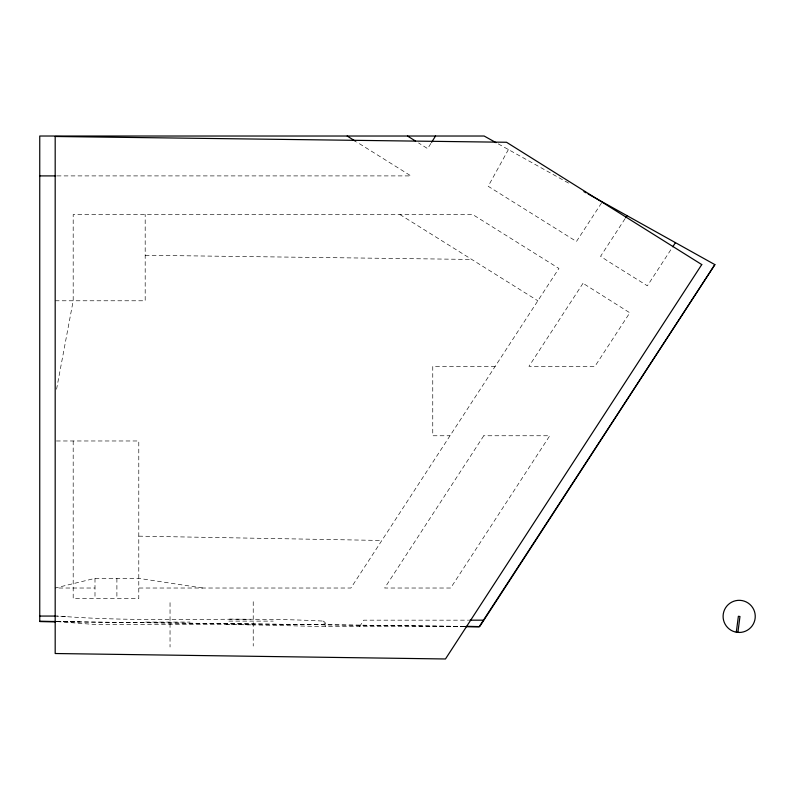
<?xml version="1.0" encoding="UTF-8"?>
<svg xmlns="http://www.w3.org/2000/svg" width="795" height="795" viewBox="0 0 795 795"><rect width="100%" height="100%" fill="white"/><g stroke="black" fill="none" stroke-linecap="round" stroke-linejoin="round"><path stroke-width="0.6" stroke-dasharray="3.98 2.98" d="M56.554 389.252L73.19 300.778L73.19 214.491L472.657 214.501L558.915 268.442L350.903 588.022L138.787 588.022M508.403 149.549L488.18 186.278L576.455 241.491L602.252 201.86M430.93 143.378L427.65 148.635L418.567 142.961M359.549 626.609L363.732 620.17L468.633 620.17M625.049 218.714L600.553 256.338L609.179 261.953L647.359 285.822L671.447 248.825M202.705 588.022L138.787 578.372L94.993 578.372L55.183 588.022L94.993 588.022M57.091 175.904L410.935 175.904L356.577 141.908M55.183 300.778L145.187 300.778L145.187 214.491M495.215 366.306L432.758 366.306L432.758 435.759L450.01 435.759M56.385 440.977L138.787 440.977L138.787 598.615L73.19 598.615L73.19 440.977M228.851 621.114L273.241 621.114M145.664 622.078L190.055 622.078M464.747 626.609L325.781 626.609L236.592 624.482L94.993 624.482L56.356 621.551M229.467 619.096L250.465 619.345M56.833 621.66L465.641 626.43M56.574 621.66L464.727 626.43M145.187 255.274L471.763 259.448M225.959 624.482L254.43 624.91M138.787 536.158L381.848 540.471M56.415 621.481L79.709 621.929M322.999 621.064A4.492 4.482 0 0 1 325.781 626.609L322.999 621.064C234.952 616.324 146.608 623.161 58.691 616.065L56.356 616.065L68.648 616.831M498.227 143.875L570.8 184.331M399.885 214.501L537.857 300.788M253.227 601.676L253.227 646.077M170.041 602.64L170.041 647.041M116.895 578.372L116.895 598.615M94.993 578.372L94.993 598.615M483.767 435.759L384.661 588.022L450.656 588.022L549.762 435.759L483.767 435.759M583.013 283.298L528.983 366.306L594.968 366.306L629.809 312.783L583.013 283.298"/><path stroke-width="1.19" d="M736.309 632.174L738.376 616.284L739.966 616.493L737.909 632.383M431.586 142.325L435.531 136.024M588.131 193.99L714.874 264.626L479.693 626.599L466.874 626.45M625.705 217.701L627.036 215.664M672.779 246.768L675.462 242.654M465.959 626.609L479.256 626.609L714.874 264.626M39.75 175.904L55.849 175.904M39.75 616.065L55.183 616.065M469.865 620.17L483.44 620.17M55.183 621.461L39.75 621.461L39.75 136.024L484.145 136.024L496.06 142.673M55.59 621.64L39.75 621.461L55.362 621.64M465.94 626.45L479.256 626.609M583.918 191.635L586.074 192.837M407.487 136.024L415.547 141.063M347.167 136.024L355.534 141.252M701.766 264.576L445.468 658.976L55.183 653.52L55.183 136.492L506.524 142.265L701.766 264.576M739.201 632.472L735.037 631.926A16.079 16.079 0 0 1 726.839 606.078A16.079 16.079 0 0 1 753.73 609.566A16.079 16.079 0 0 1 739.201 632.472"/></g></svg>
